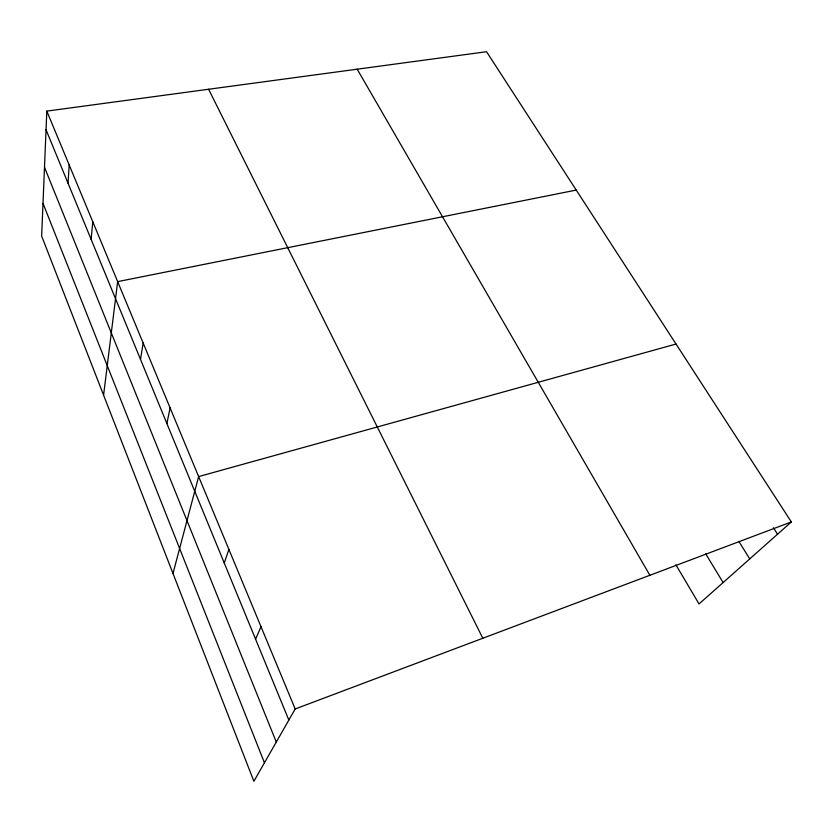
<?xml version="1.0" encoding="UTF-8"?>
<svg xmlns="http://www.w3.org/2000/svg" width="833" height="833" viewBox="0 0 833 833"><rect width="100%" height="100%" fill="white"/><g stroke="black" fill="none" stroke-linecap="round" stroke-linejoin="round"><path stroke-width="1.25" d="M46.815 111.112L41.65 236.051L253.878 781.281L295.184 708.977L791.35 521.947L486.545 51.719L46.815 111.112L295.184 708.977M68.014 183.166L69.191 164.965M91.151 239.404L92.765 221.734M103.584 395.154L117.651 281.627L576.228 190.08M140.506 359.419L143.161 343.029M166.871 423.518L170.109 407.91M172.993 573.489L198.639 476.58L676.021 344.039M224.264 563.046L228.888 549.384M255.575 639.171L261.01 626.708M791.35 521.947L699.033 603.946L675.896 564.816M773.378 527.758L777.522 534.234M738.881 541.46L749.742 558.912M705.749 553.883L723.117 582.559M357.19 69.191L649.865 575.28M208.594 89.256L482.817 638.255M46.044 129.75L288.853 720.066M44.493 167.266L276.285 742.057M43.004 203.335L264.436 762.789"/></g></svg>
